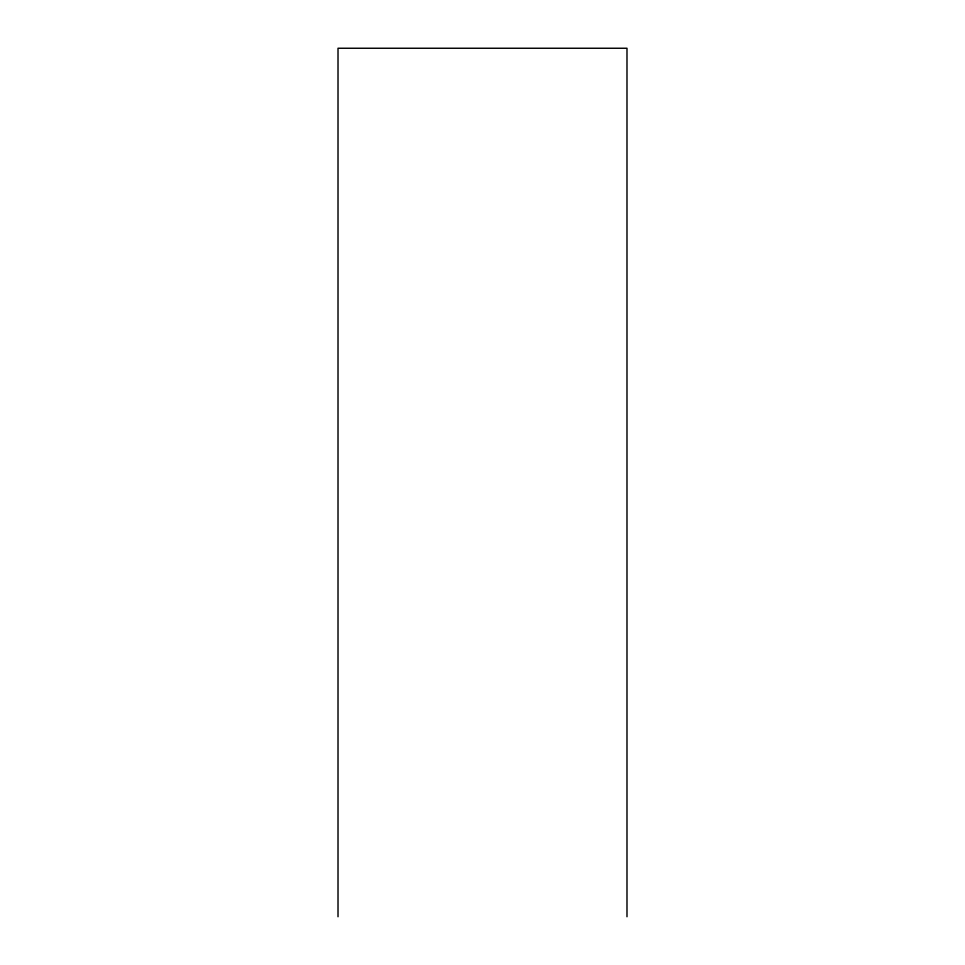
<?xml version="1.0" encoding="UTF-8"?>
<svg xmlns="http://www.w3.org/2000/svg" width="965" height="965" viewBox="0 0 965 965"><rect width="100%" height="100%" fill="white"/><g stroke="black" fill="none" stroke-linecap="round" stroke-linejoin="round"><path stroke-width="1.45" d="M626.985 916.75L626.985 48.25L338.015 48.25L338.015 916.75"/></g></svg>
